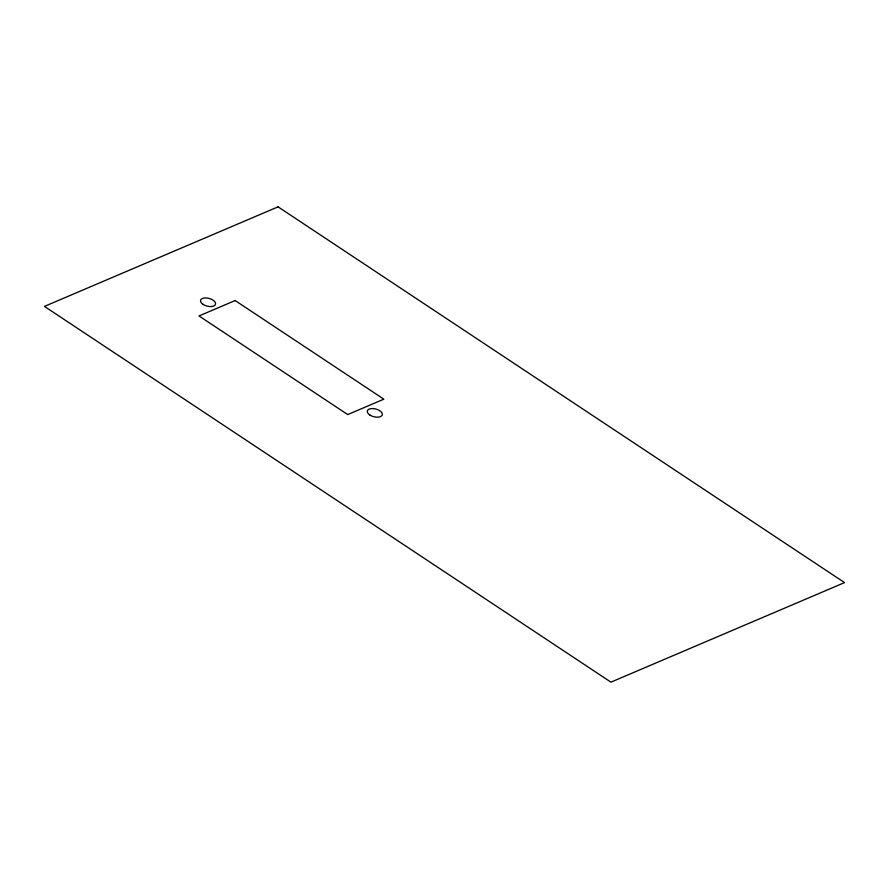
<?xml version="1.0" encoding="UTF-8"?>
<svg xmlns="http://www.w3.org/2000/svg" width="889" height="889" viewBox="0 0 889 889"><rect width="100%" height="100%" fill="white"/><g stroke="black" fill="none" stroke-linecap="round" stroke-linejoin="round"><path stroke-width="1.33" d="M278.068 206.848L44.45 306.394L610.932 682.152L844.55 582.606L278.068 206.848M235.152 300.549L199.014 315.939L347.721 414.574L383.848 399.183L235.152 300.549M203.114 304.405A7.723 3.978 14.6 0 0 215.46 304.416A7.723 3.978 14.6 0 0 205.581 297.937A7.723 3.978 14.6 0 0 203.114 304.405M369.902 415.041A7.723 3.978 14.6 0 0 382.226 415.007A7.723 3.978 14.6 0 0 372.302 408.551A7.723 3.978 14.6 0 0 369.902 415.041"/></g></svg>
